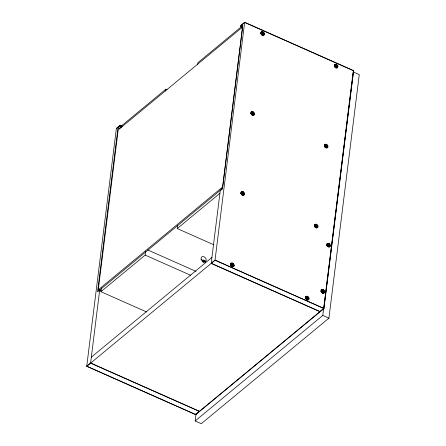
<?xml version="1.0" encoding="UTF-8"?>
<svg xmlns="http://www.w3.org/2000/svg" width="446" height="446" viewBox="0 0 446 446"><rect width="100%" height="100%" fill="white"/><g stroke="black" fill="none" stroke-linecap="round" stroke-linejoin="round"><path stroke-width="0.67" d="M231.301 264.785L232.299 263.346A1.656 1.204 50.4 0 1 232.857 263.592L232.868 264.584L233.815 265.136A1.656 1.204 50.4 0 1 233.749 265.677L233.565 265.721M242.635 191.914C242.524 193.564 241.063 193.508 242.635 191.914A1.656 1.204 50.4 0 1 243.193 192.159L243.198 193.151L244.152 193.698A1.656 1.204 50.4 0 1 244.079 194.244L243.103 193.938L243.616 194.763L242.652 194.779L242.457 194.467L243.059 193.977M307.74 296.819L307.054 298.24L308.403 297.504L307.088 298.307L308.632 298.904A1.656 1.204 50.4 0 0 308.699 298.357L307.751 297.817L307.74 296.819A1.656 1.204 50.4 0 0 307.183 296.573C305.844 297.945 306.976 298.302 307.183 296.573M316.158 224.533L316.075 225.18L315.244 225.96L316.158 224.533A1.656 1.204 50.4 0 1 316.716 224.784L316.721 225.776L317.669 226.323A1.656 1.204 50.4 0 1 317.602 226.863L316.621 226.557L317.139 227.382L316.588 227.393M328.507 243.616L328.429 244.257L327.598 245.038L328.507 243.616A1.656 1.204 50.4 0 1 329.064 243.862L329.07 244.854L330.023 245.4A1.656 1.204 50.4 0 1 329.956 245.941L328.429 245.384L329.728 244.547M253.155 112.191L252.481 113.641L254.042 114.276A1.656 1.204 50.4 0 0 254.108 113.736L253.161 113.184L252.52 113.713L253.813 112.871L253.161 113.184L253.155 112.191A1.656 1.204 50.4 0 0 252.598 111.946C251.059 113.518 252.475 113.602 252.598 111.946M262.555 31.978C262.371 33.69 261.1 33.478 262.555 31.978A1.656 1.204 50.4 0 1 263.112 32.224L263.029 32.937A1.416 1.026 50.4 0 1 262.962 34.955A1.416 1.026 50.4 0 1 261.127 33.606M326.673 144.816C325.29 145.82 326.689 146.583 326.327 147.47A1.656 1.204 50.4 0 1 325.786 147.225L325.775 146.232L324.827 145.686A1.656 1.204 50.4 0 1 324.894 145.14L325.875 145.446L326.115 144.565A1.656 1.204 50.4 0 1 326.673 144.816L326.678 145.803L327.632 146.355A1.656 1.204 50.4 0 1 327.565 146.896L327.264 146.974M335.621 65.272L336.078 64.598A1.656 1.204 50.4 0 1 336.635 64.848L336.641 65.835L337.594 66.387A1.656 1.204 50.4 0 1 337.522 66.928L337.009 67.062M202.556 261.317L202.205 261.211L202.824 260.258L203.844 260.531L203.443 262.075L202.556 261.317L203.125 260.124L203.655 260.358L203.867 260.955L203.448 261.997M232.857 263.592L232.171 265.013L233.749 265.677M243.193 192.159C241.76 193.068 243.204 193.982 242.769 194.818M263.112 32.224L262.443 33.673L264.004 34.309A1.656 1.204 50.4 0 0 264.071 33.768L263.034 32.971A1.416 1.026 50.4 0 0 261.133 33.082M316.716 224.784C315.188 225.732 317.134 226.841 315.846 227.237M336.635 64.848L335.961 66.298L337.522 66.928M323.3 290.123L322.614 291.545L324.192 292.208A1.656 1.204 50.4 0 0 324.259 291.662L323.311 291.115L322.67 291.651L323.963 290.809L323.311 291.115L323.3 290.123A1.656 1.204 50.4 0 0 322.742 289.878L322.018 291.082L322.742 289.878M329.064 243.862L328.412 245.35L329.728 244.547M242.05 27.078L240.689 26.476L240.812 25.483L244.659 22.3L353.578 70.63L323.947 308.548L195.66 414.641L86.736 366.311L116.373 128.387L120.219 125.209L122.132 126.056M120.219 125.209L120.097 126.196L117.961 127.969L97.546 291.868L99.681 290.101L101.041 290.703M98.276 289.828L118.196 129.892L242.635 26.989L222.716 186.924L98.276 289.828L99.369 290.313L222.732 188.29M99.079 291.093L99.246 289.716M99.681 290.101L90.588 363.128L199.507 411.457M146.684 311.999L100.919 291.695L101.387 287.949M121.334 127.796L121.58 125.811L165.84 89.211L167.105 89.774M100.919 291.695L145.179 255.095L145.675 251.126M165.594 91.19L165.84 89.211M213.98 244.865L177.252 228.569L177.664 225.269M197.667 64.67L197.912 62.685L241.637 26.526M205.84 261.852L203.655 260.358L202.484 260.654L202.333 261.417L203.315 260.297L205.573 262.159M221.757 189.985L221.974 188.223M241.877 28.455L242.089 26.749M195.538 414.445L86.753 366.177L90.605 362.994L199.384 411.262L195.521 414.579L323.807 308.487L353.578 70.63M86.736 366.311L215.022 260.219L244.659 22.3M195.153 420.979L322.804 315.422L353.137 71.884L359.264 74.605L328.931 318.143L201.28 423.7L195.153 420.979L196.101 413.392M232.299 263.346L232.054 264.227L231.546 263.402L231.218 264.445C231.775 265.203 232.477 263.764 231.078 263.921A1.656 1.204 50.4 0 0 231.011 264.461L231.078 263.943M232.154 266.262C232.806 266.574 232.461 264.088 233.28 266.195M242.323 194.612L242.317 193.614L241.336 193.012L241.414 192.488L242.39 192.795L241.877 191.97L241.693 193.347M252.246 114.867L253.066 113.97L253.579 114.789C252.815 115.492 251.94 114.143 252.949 114.55M261.992 34.849A1.048 0.764 50.4 0 0 262.203 34.9L263.14 34.002M252.871 114.572A1.048 0.764 50.4 0 0 252.943 114.031L252.81 114.851A1.656 1.204 50.4 0 1 252.263 114.6L252.258 113.607L251.31 113.061A1.656 1.204 50.4 0 1 251.377 112.52L252.352 112.827L251.839 112.002L251.717 113.356L251.243 113.496M262.622 34.888L262.939 34.052A1.048 0.764 50.4 0 1 262.833 34.604L262.387 34.532M325.558 145.435C324.554 145.68 325.301 146.427 325.039 145.664L325.368 144.621L325.875 145.446L325.206 145.987L326.115 144.565M336.078 64.598C336.412 65.445 334.584 66.632 335.565 65.35M307.812 298.586L306.831 299.495A1.048 0.764 50.4 0 1 306.619 299.444M307.01 299.127L308.164 299.422L307.651 298.597L307.394 299.478A1.656 1.204 50.4 0 1 306.854 299.227L306.82 298.201L305.895 297.688A1.656 1.204 50.4 0 1 305.962 297.147L306.993 297.421L306.424 296.629L306.101 297.672C306.33 298.491 305.622 297.644 305.962 297.147M335.587 67.491A1.048 0.764 50.4 0 0 335.727 67.519L336.83 66.621M316.682 226.54L316.353 227.438A1.656 1.204 50.4 0 1 315.824 227.192C316.125 225.498 313.694 225.297 316.075 225.18M336.546 66.621L337.059 67.446L335.877 67.168L336.356 67.223A1.048 0.764 50.4 0 0 336.423 66.683L336.306 67.502A1.656 1.204 50.4 0 1 335.749 67.257L335.76 66.298L334.779 65.696L334.857 65.172L335.838 65.478L335.325 64.653L335.197 66.008L334.773 65.724A1.656 1.204 50.4 0 1 334.857 65.172M319.96 311.67L323.824 308.359L215.039 260.09L211.192 263.268L319.977 311.537M323.138 292.476L322.391 292.799A1.048 0.764 50.4 0 1 322.252 292.771A1.416 1.026 50.4 0 0 322.391 292.81L322.954 292.782M323.372 291.89L322.971 292.782A1.656 1.204 50.4 0 1 322.413 292.531C322.698 290.798 320.256 290.625 322.664 290.519M328.813 245.874C327.119 247.385 329.767 244.414 328.685 246.521A1.656 1.204 50.4 0 1 328.178 246.27L328.144 245.244L327.219 244.731A1.656 1.204 50.4 0 1 327.286 244.191L328.117 244.525L328.429 244.257M202.328 261.3L202.484 260.654L203.092 261.01M261.139 33.64A1.048 0.764 50.4 0 1 261.222 33.316L261.334 32.552L262.315 32.859M230.967 264.684L230.95 264.863M241.286 193.43L241.292 193.397A1.048 0.764 50.4 0 1 241.303 193.252L241.331 193.04A1.656 1.204 50.4 0 1 241.414 192.488M327.158 245.133L327.28 244.207M321.343 291.4A1.048 0.764 50.4 0 1 321.41 291.216L321.438 291.004A1.656 1.204 50.4 0 1 321.521 290.452M314.937 225.107A1.656 1.204 50.4 0 0 314.87 225.648L314.893 225.381M261.183 33.645L261.267 33.093A1.656 1.204 50.4 0 1 261.334 32.552M305.822 298.151L305.895 297.688M321.388 291.455L321.454 290.993M251.31 112.955L251.371 112.543M334.729 66.12L334.79 65.718M324.833 145.541L324.894 145.162M324.76 146.115L324.827 145.686M314.804 226.083L314.921 225.208M241.292 193.397L241.347 193.029M327.23 244.559L327.174 244.999M328.267 244.492L327.754 243.672L327.626 245.027L327.219 244.731M327.18 244.965L327.247 244.458M241.325 193.168L241.386 192.683M314.904 225.325L314.848 225.771M327.252 244.402L327.202 244.848M231.011 264.484L231.959 265.013L231.992 266.045M261.83 33.182L262.477 32.619M242.942 194.172L242.301 194.701M335.347 65.807L335.994 65.244M241.905 193.118L242.557 192.555M231.574 264.55L232.622 263.112M202.439 260.999L203.125 260.124L203.376 260.676L202.913 261.841L202.484 260.654M322.012 291.11L321.41 291.216M205.467 261.384L202.824 260.258L202.333 261.417L203.844 260.531M307.071 297.17L307.506 296.339M325.809 147.264L326.645 146.572L327.565 146.896M242.139 194.573L242.914 194.54A1.048 0.764 50.4 0 0 242.981 193.999M323.088 292.018L323.105 291.991A1.048 0.764 50.4 0 1 323.021 292.504M205.645 261.88L203.805 261.061L203.125 260.124L202.205 261.211M251.89 112.989L251.912 112.955A1.048 0.764 50.4 0 1 252.447 113.234M315.45 225.576L315.473 225.542A1.048 0.764 50.4 0 1 316.008 225.827M231.714 264.21L231.1 264.746M327.922 244.48L327.308 245.01M306.597 297.437L306.017 297.984M322.157 290.742L321.544 291.277M261.328 34.292L262.215 33.64L262.226 34.632A1.656 1.204 50.4 0 0 262.783 34.883M251.366 114.26L252.258 113.607M241.403 194.227L242.317 193.614M334.846 66.911L335.76 66.298M231.073 265.66L231.965 265.013M324.889 146.879L325.775 146.232M314.926 226.847L315.84 226.239M327.275 245.924L328.189 245.317M305.956 298.881L306.865 298.274M321.516 292.191L322.408 291.545M326.556 147.425L327.102 147.414L326.701 146.589M116.356 128.52L120.203 125.337L122.115 126.185M240.795 25.617L244.642 22.434L353.427 70.702M240.689 26.476L242.825 24.708L222.409 188.608L220.274 190.375L211.175 263.402L320.094 311.732M261.222 33.316L261.997 32.848M262.393 33.4L263.034 32.87M262.766 34.002L263.408 33.472M262.22 34.766L262.861 34.236M262.058 34.972L262.46 35.117M262.7 34.543L263.341 34.013M263.413 34.437L263.948 33.996M251.399 113.345L252.04 112.816M251.873 113.122L252.514 112.587M252.43 113.368L253.072 112.838M252.804 113.97L253.445 113.44M252.263 114.734L252.904 114.204M252.737 114.511L253.378 113.981M252.497 115.085L252.202 114.884M253.986 113.964L253.579 114.393M334.879 65.997L335.52 65.467M335.916 66.019L336.557 65.49M336.29 66.621L336.931 66.092M335.582 67.591L335.983 67.736M335.743 67.391L336.384 66.861M336.223 67.168L336.864 66.632M336.959 67.073L337.466 66.616M177.252 228.569L219.911 193.291M241.069 193.129L241.47 192.8M242.959 191.68L241.938 192.995A1.048 0.764 50.4 0 1 242.49 193.202M241.303 193.252L242.078 192.784M242.473 193.335L243.115 192.806M242.847 193.938L243.488 193.408M242.78 194.478L243.421 193.949M325.396 145.742L326.037 145.212M325.954 145.987L326.595 145.457M326.327 146.589L326.968 146.059M325.781 147.358L326.422 146.829M326.015 147.481L325.92 147.135L326.901 146.6M326.02 147.704L325.725 147.503M327.108 146.918L327.509 146.583M202.98 262.019L203.354 261.713M91.33 357.179L211.917 257.454M230.738 264.562L231.139 264.233M231.496 265.125L231.831 264.852M232.137 264.768L232.779 264.238M232.511 265.37L233.152 264.84M231.965 266.134L232.767 265.37M232.528 266.251A1.656 1.204 50.4 0 1 231.97 266L233.085 265.381M314.592 225.754L314.993 225.42M316.482 224.299L315.461 225.615M314.96 225.932L315.601 225.403M315.289 226.367L315.718 226.077M315.991 225.955L316.632 225.425M316.365 226.557L317.006 226.027M315.824 227.326L316.465 226.797M315.958 227.103L316.939 226.568M326.885 244.296L327.057 244.843M328.345 245.038L328.986 244.508M328.719 245.64L329.36 245.105M328.066 246.638L328.468 246.304M328.529 246.482L328.334 246.17L329.293 245.651M305.622 297.789L306.023 297.46M306.196 297.895L307.104 297.214M307.021 297.995L307.662 297.465M307.394 298.597L308.035 298.067M306.848 299.361L307.489 298.831M307.065 299.104L307.969 298.608M321.12 290.558L321.276 291.082M322.508 290.759L321.861 291.288L321.995 289.933L322.508 290.759L321.99 289.933M322.581 291.299L323.222 290.77M322.954 291.901L323.595 291.372M323.216 291.896L322.57 292.431L323.729 292.721L323.216 291.896L323.724 292.727M322.408 292.665L323.049 292.136M322.302 292.899L322.703 292.565M322.887 292.442L323.528 291.913M262.36 34.543L263.541 34.821L262.978 34.041M202.668 261.016L203.337 260.72L205.584 261.512M328.975 245.635L329.488 246.46L328.947 246.471M202.529 260.893L203.337 260.72L205.216 261.495M264.071 33.768L263.185 33.991M264.004 34.309L263.341 34.476M337.594 66.387L336.975 66.543M254.108 113.736L253.696 113.836M317.574 226.875L317.139 226.986M328.903 246.209L328.652 246.181M231.953 266L231.597 266.017M322.369 292.531L322.107 292.543M306.803 299.227L306.569 299.238M307.378 299.478L307.06 299.489M328.055 246.276L327.827 246.281M336.089 67.513L335.743 67.519M232.734 266.206L233.28 266.195M315.088 225.971L315.4 224.589L315.913 225.414M202.629 261.172L204.909 262.075M241.503 193.335L241.537 193.347A1.516 1.104 50.4 0 0 243.667 194.573A1.516 1.104 50.4 0 0 243.07 192.215A1.516 1.104 50.4 0 0 241.509 193.313L241.47 193.324M261.356 33.378L261.646 33.4L261.802 32.034L262.315 32.859M205.528 261.44L203.789 260.709L205.623 261.523M261.267 33.093L262.215 33.64M326.26 147.135L326.433 147.186A1.048 0.764 50.4 0 0 326.461 146.65M120.097 126.196L121.457 126.803L119.322 128.571L117.961 127.969M215.022 260.219L323.947 308.548M204.067 260.458L205.244 260.982M203.315 260.297L203.867 260.955L203.192 261.284L203.443 262.075M322.804 315.422L328.931 318.143M147.821 249.989L195.95 271.341M145.179 255.095L190.776 275.321M203.376 260.676L205.043 261.69M203.387 260.598A1.572 0.992 81 0 1 204.48 260.536A1.572 0.992 81 0 1 205.099 262.086M200.979 259.232A3.033 2.202 50.4 0 1 202.696 260.759M251.299 112.766A1.416 1.026 50.4 0 1 253.083 112.989A1.416 1.026 50.4 0 1 253.166 114.851M252.196 114.856A1.416 1.026 50.4 0 1 251.332 114.037M251.655 113.513A0.585 0.424 50.4 0 1 252.464 113.752A0.585 0.424 50.4 0 1 252.224 114.455M325.547 147.392A1.416 1.026 50.4 0 1 324.905 146.745M324.922 145.268A1.416 1.026 50.4 0 1 326.639 145.652A1.416 1.026 50.4 0 1 326.745 147.425M325.413 145.608A1.048 0.764 50.4 0 1 325.97 145.859M325.273 146.059A0.585 0.424 50.4 0 1 326.004 146.411A0.585 0.424 50.4 0 1 325.809 147.069M243.421 194.607A1.416 1.026 50.4 0 1 242.412 194.891M241.18 193.358A1.416 1.026 50.4 0 1 242.434 192.477A1.416 1.026 50.4 0 1 243.566 194.239M242.864 194.818A1.656 1.204 50.4 0 1 242.306 194.567M241.949 193.369A0.585 0.424 50.4 0 1 242.602 194.06A0.585 0.424 50.4 0 1 241.944 194.317M316.437 227.549A1.416 1.026 50.4 0 1 316.019 227.532M315.422 227.248A1.416 1.026 50.4 0 1 315.121 226.964M314.776 226.351A1.416 1.026 50.4 0 1 315.74 225.04A1.416 1.026 50.4 0 1 317.095 226.78M316.504 226.618A1.048 0.764 50.4 0 1 316.437 227.159M315.132 226.351A0.585 0.424 50.4 0 1 315.662 226.027A0.585 0.424 50.4 0 1 316.119 226.741A0.585 0.424 50.4 0 1 315.534 226.981M261.852 33.021A1.048 0.764 50.4 0 1 262.41 33.266M261.551 33.656A0.585 0.424 50.4 0 1 262.125 33.5A0.585 0.424 50.4 0 1 262.521 34.164A0.585 0.424 50.4 0 1 262.042 34.465M334.706 65.551A1.416 1.026 50.4 0 1 336.568 65.646A1.416 1.026 50.4 0 1 336.513 67.569M335.855 67.575A1.416 1.026 50.4 0 1 335.593 67.469M334.812 66.688A1.416 1.026 50.4 0 1 334.729 66.51M335.37 65.64A1.048 0.764 50.4 0 1 335.927 65.891M335.102 66.22A0.585 0.424 50.4 0 1 335.955 66.426A0.585 0.424 50.4 0 1 335.598 67.095M232.583 266.357A1.416 1.026 50.4 0 1 232.165 266.346M231.563 266.056A1.416 1.026 50.4 0 1 231.268 265.777M230.922 265.164A1.416 1.026 50.4 0 1 232.188 263.948A1.416 1.026 50.4 0 1 233.041 266.1M231.597 264.389A1.048 0.764 50.4 0 1 232.154 264.634M232.645 265.431A1.048 0.764 50.4 0 1 232.578 265.972M231.273 265.164A0.585 0.424 50.4 0 1 231.797 264.835A0.585 0.424 50.4 0 1 232.266 265.532A0.585 0.424 50.4 0 1 231.714 265.805M305.878 298.569A1.416 1.026 50.4 0 1 306.341 297.081A1.416 1.026 50.4 0 1 307.969 298.056A1.416 1.026 50.4 0 1 307.545 299.567M306.787 299.483A1.416 1.026 50.4 0 1 306.614 299.394M305.772 298.162A1.048 0.764 50.4 0 1 305.85 297.911M306.48 297.616A1.048 0.764 50.4 0 1 307.038 297.861M307.528 298.658A1.048 0.764 50.4 0 1 307.461 299.199M306.246 298.14A0.585 0.424 50.4 0 1 307.099 298.474A0.585 0.424 50.4 0 1 306.631 299.049M328.747 246.632A1.416 1.026 50.4 0 1 328.501 246.638M327.894 246.409A1.416 1.026 50.4 0 1 327.576 246.159M327.18 245.568A1.416 1.026 50.4 0 1 327.554 244.163A1.416 1.026 50.4 0 1 329.103 244.793A1.416 1.026 50.4 0 1 329.22 246.398M327.799 244.659A1.048 0.764 50.4 0 1 328.362 244.904M328.853 245.696A1.048 0.764 50.4 0 1 328.786 246.242M327.576 245.172A0.585 0.424 50.4 0 1 328.407 245.478A0.585 0.424 50.4 0 1 328.044 246.114M321.332 290.943A1.416 1.026 50.4 0 1 323.127 290.809A1.416 1.026 50.4 0 1 323.278 292.799M321.46 291.924A1.416 1.026 50.4 0 1 321.349 291.645M322.04 290.92A1.048 0.764 50.4 0 1 322.597 291.166M321.795 291.455A0.585 0.424 50.4 0 1 322.642 291.74A0.585 0.424 50.4 0 1 322.246 292.37M263.118 33.216L262.482 33.745L263.776 32.904L263.146 33.249M336.641 65.835L336 66.37L337.293 65.529L336.641 65.835M243.198 193.151L242.563 193.687L243.856 192.845L243.198 193.151M326.678 145.803L326.043 146.338L327.336 145.496L326.678 145.803M232.868 264.584L232.227 265.119L233.52 264.277L232.868 264.584M316.721 225.776L316.08 226.306L317.374 225.464L316.721 225.776M325.05 146.004L325.017 145.998A1.516 1.104 50.4 0 1 326.556 144.866A1.516 1.104 50.4 0 1 327.147 147.225A1.516 1.104 50.4 0 1 324.989 145.965M306.084 298L306.051 297.995A1.516 1.104 50.4 0 1 307.623 296.869A1.516 1.104 50.4 0 1 308.214 299.227A1.516 1.104 50.4 0 1 306.056 297.973M334.946 66.025L334.913 66.014A1.516 1.104 50.4 0 1 336.513 64.899A1.516 1.104 50.4 0 1 337.109 67.257A1.516 1.104 50.4 0 1 334.952 65.997M321.611 291.299L321.577 291.288A1.516 1.104 50.4 0 1 323.138 290.151A1.516 1.104 50.4 0 1 323.807 292.509A1.516 1.104 50.4 0 1 321.633 291.327M251.472 113.345A1.516 1.104 50.4 0 0 253.623 114.605A1.516 1.104 50.4 0 0 253.033 112.247A1.516 1.104 50.4 0 0 251.472 113.345M315.032 225.932A1.516 1.104 50.4 0 0 317.184 227.192A1.516 1.104 50.4 0 0 316.593 224.834A1.516 1.104 50.4 0 0 315.032 225.932M261.428 33.378A1.516 1.104 50.4 0 0 263.586 34.637A1.516 1.104 50.4 0 0 262.995 32.279A1.516 1.104 50.4 0 0 261.428 33.378M327.392 245.06A1.516 1.104 50.4 0 0 329.566 246.248A1.516 1.104 50.4 0 0 328.897 243.89A1.516 1.104 50.4 0 0 327.392 245.06M231.173 264.746A1.516 1.104 50.4 0 0 233.33 266.006A1.516 1.104 50.4 0 0 232.74 263.647A1.516 1.104 50.4 0 0 231.173 264.746M201.213 259.226A3.033 2.202 50.4 0 0 205.561 261.596A3.033 2.202 50.4 0 0 204.218 256.879A3.033 2.202 50.4 0 0 201.213 259.226M250.858 113.496A2.063 1.5 50.4 0 0 253.802 115.163A2.063 1.5 50.4 0 0 252.954 111.957A2.063 1.5 50.4 0 0 250.858 113.496M251.031 113.351A2.063 1.5 50.4 0 0 253.975 115.023A2.063 1.5 50.4 0 0 253.122 111.818A2.063 1.5 50.4 0 0 251.031 113.351M324.381 146.115A2.063 1.5 50.4 0 0 327.325 147.788A2.063 1.5 50.4 0 0 326.472 144.576A2.063 1.5 50.4 0 0 324.381 146.115M324.554 145.976A2.063 1.5 50.4 0 0 327.492 147.643A2.063 1.5 50.4 0 0 326.645 144.437A2.063 1.5 50.4 0 0 324.554 145.976M240.901 193.464A2.063 1.5 50.4 0 0 243.839 195.131A2.063 1.5 50.4 0 0 242.992 191.925A2.063 1.5 50.4 0 0 240.901 193.464M241.069 193.319A2.063 1.5 50.4 0 0 244.012 194.991A2.063 1.5 50.4 0 0 243.165 191.786A2.063 1.5 50.4 0 0 241.069 193.319M314.419 226.083A2.063 1.5 50.4 0 0 317.362 227.755A2.063 1.5 50.4 0 0 316.515 224.544A2.063 1.5 50.4 0 0 314.419 226.083M314.592 225.944A2.063 1.5 50.4 0 0 317.535 227.611A2.063 1.5 50.4 0 0 316.682 224.405A2.063 1.5 50.4 0 0 314.592 225.944M260.821 33.528A2.063 1.5 50.4 0 0 263.764 35.195A2.063 1.5 50.4 0 0 262.911 31.989A2.063 1.5 50.4 0 0 260.821 33.528M260.994 33.383A2.063 1.5 50.4 0 0 263.932 35.056A2.063 1.5 50.4 0 0 263.084 31.85A2.063 1.5 50.4 0 0 260.994 33.383M334.344 66.147A2.063 1.5 50.4 0 0 337.282 67.82A2.063 1.5 50.4 0 0 336.435 64.609A2.063 1.5 50.4 0 0 334.344 66.147M334.511 66.008A2.063 1.5 50.4 0 0 337.455 67.681A2.063 1.5 50.4 0 0 336.607 64.469A2.063 1.5 50.4 0 0 334.511 66.008M230.565 264.896A2.063 1.5 50.4 0 0 233.509 266.563A2.063 1.5 50.4 0 0 232.656 263.357A2.063 1.5 50.4 0 0 230.565 264.896M230.738 264.751A2.063 1.5 50.4 0 0 233.676 266.424A2.063 1.5 50.4 0 0 232.829 263.218A2.063 1.5 50.4 0 0 230.738 264.751M305.449 298.123A2.063 1.5 50.4 0 0 308.392 299.79A2.063 1.5 50.4 0 0 307.539 296.584A2.063 1.5 50.4 0 0 305.449 298.123M305.616 297.978A2.063 1.5 50.4 0 0 308.56 299.651A2.063 1.5 50.4 0 0 307.712 296.439A2.063 1.5 50.4 0 0 305.616 297.978M326.773 245.161A2.063 1.5 50.4 0 0 329.711 246.833A2.063 1.5 50.4 0 0 328.864 243.627A2.063 1.5 50.4 0 0 326.773 245.161M326.94 245.021A2.063 1.5 50.4 0 0 329.884 246.694A2.063 1.5 50.4 0 0 329.037 243.483A2.063 1.5 50.4 0 0 326.94 245.021M321.008 291.428A2.063 1.5 50.4 0 0 323.952 293.094A2.063 1.5 50.4 0 0 323.099 289.889A2.063 1.5 50.4 0 0 321.008 291.428M321.181 291.283A2.063 1.5 50.4 0 0 324.119 292.955A2.063 1.5 50.4 0 0 323.272 289.744A2.063 1.5 50.4 0 0 321.181 291.283"/></g></svg>
